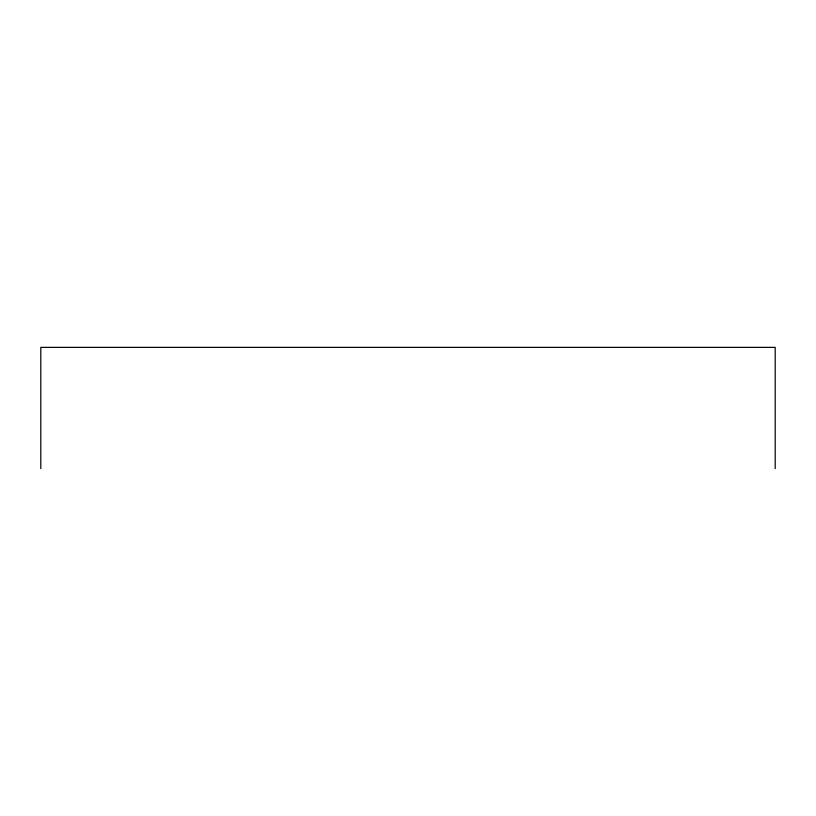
<?xml version="1.0" encoding="UTF-8"?>
<svg xmlns="http://www.w3.org/2000/svg" width="816" height="816" viewBox="0 0 816 816"><rect width="100%" height="100%" fill="white"/><g stroke="black" fill="none" stroke-linecap="round" stroke-linejoin="round"><path stroke-width="1.22" d="M775.2 468.629L775.2 347.371L40.8 347.371L40.8 468.629"/></g></svg>
